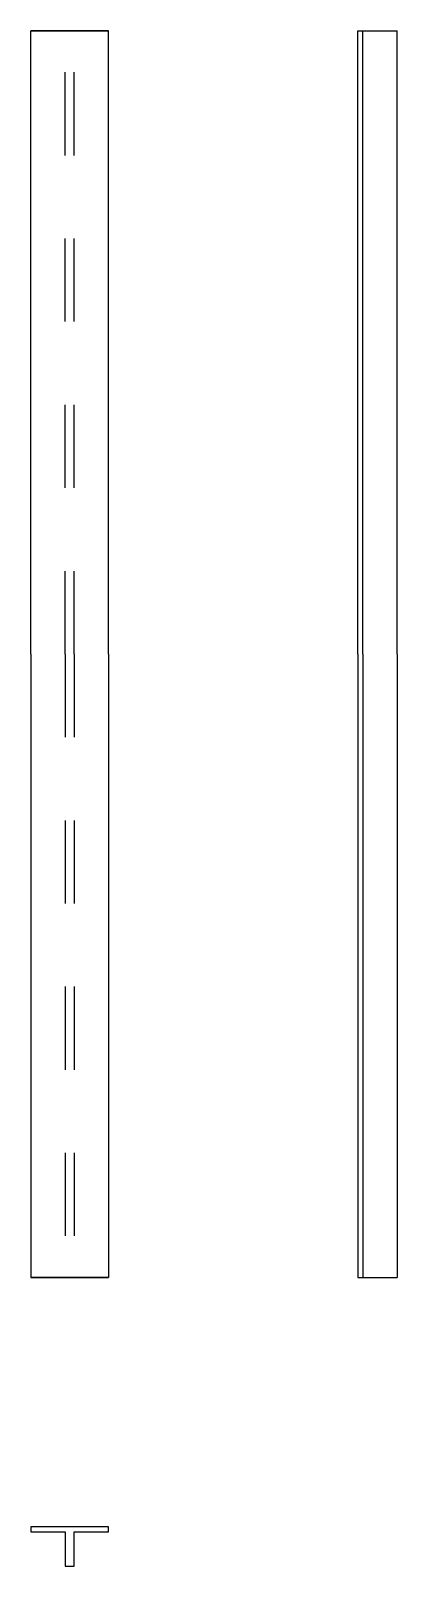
# Model space of a CAD drawing. Extents: x 0 to 0.44, y 0 to 1.85.
import ezdxf

# ---------------------------------------------------------------- set-up
doc = ezdxf.new("R2010")
doc.units = 0
doc.linetypes.add('HIDDEN', pattern=[0.075, 0.050025, -0.024975])
for name, color, linetype in [('FRONT', 7, 'CONTINUOUS'), ('FRONT_HID', 7, 'HIDDEN'), ('LEFT', 7, 'CONTINUOUS'), ('TOP', 7, 'CONTINUOUS')]:
    doc.layers.add(name, color=color, linetype=linetype)

msp = doc.modelspace()

# ---------------------------------------------------------------- linework, layer by layer
at = {"layer": 'FRONT'}
for p, q in [((0, 1.097368), (0, 1.847368)), ((0.09375, 1.847368), (0, 1.847368)), ((0.09375, 1.097368), (0.09375, 1.847368)), ((0, 1.097368), (0, 0.347368)), ((0.09375, 1.097368), (0.09375, 0.347368)), ((0.09375, 0.347368), (0, 0.347368))]:
    msp.add_line(p, q, dxfattribs=at)
at = {"layer": 'FRONT_HID', "linetype": 'HIDDEN'}
for p, q in [((0, 1.847368), (0.041447, 1.847368)), ((0.041447, 1.097368), (0.041447, 1.847368)), ((0.041447, 1.097368), (0.041447, 1.847368)), ((0.041447, 1.847368), (0.052303, 1.847368)), ((0.052303, 1.847368), (0.09375, 1.847368)), ((0.052303, 1.097368), (0.052303, 1.847368)), ((0.052303, 1.097368), (0.052303, 1.847368)), ((0.041447, 1.097368), (0.041447, 0.347368)), ((0.041447, 1.097368), (0.041447, 0.347368)), ((0.052303, 1.097368), (0.052303, 0.347368)), ((0.052303, 1.097368), (0.052303, 0.347368)), ((0, 0.347368), (0.041447, 0.347368)), ((0.041447, 0.347368), (0.052303, 0.347368)), ((0.052303, 0.347368), (0.09375, 0.347368))]:
    msp.add_line(p, q, dxfattribs=at)
at = {"layer": 'LEFT'}
for p, q in [((0.39375, 1.097368), (0.39375, 1.847368)), ((0.39375, 1.847368), (0.399671, 1.847368)), ((0.399671, 1.097368), (0.399671, 1.847368)), ((0.399671, 1.847368), (0.441118, 1.847368)), ((0.441118, 1.097368), (0.441118, 1.847368)), ((0.39375, 1.097368), (0.39375, 0.347368)), ((0.399671, 1.097368), (0.399671, 0.347368)), ((0.441118, 1.097368), (0.441118, 0.347368)), ((0.39375, 0.347368), (0.399671, 0.347368)), ((0.399671, 0.347368), (0.441118, 0.347368))]:
    msp.add_line(p, q, dxfattribs=at)
at = {"layer": 'TOP'}
for p, q in [((0, 0.047368), (0, 0.041447)), ((0.09375, 0.047368), (0, 0.047368)), ((0, 0.041447), (0.041447, 0.041447)), ((0.041447, 0.041447), (0.041447, 0)), ((0.052303, 0), (0.052303, 0.041447)), ((0.052303, 0.041447), (0.09375, 0.041447)), ((0.09375, 0.041447), (0.09375, 0.047368)), ((0.041447, 0), (0.052303, 0))]:
    msp.add_line(p, q, dxfattribs=at)

doc.saveas('drawing.dxf')
